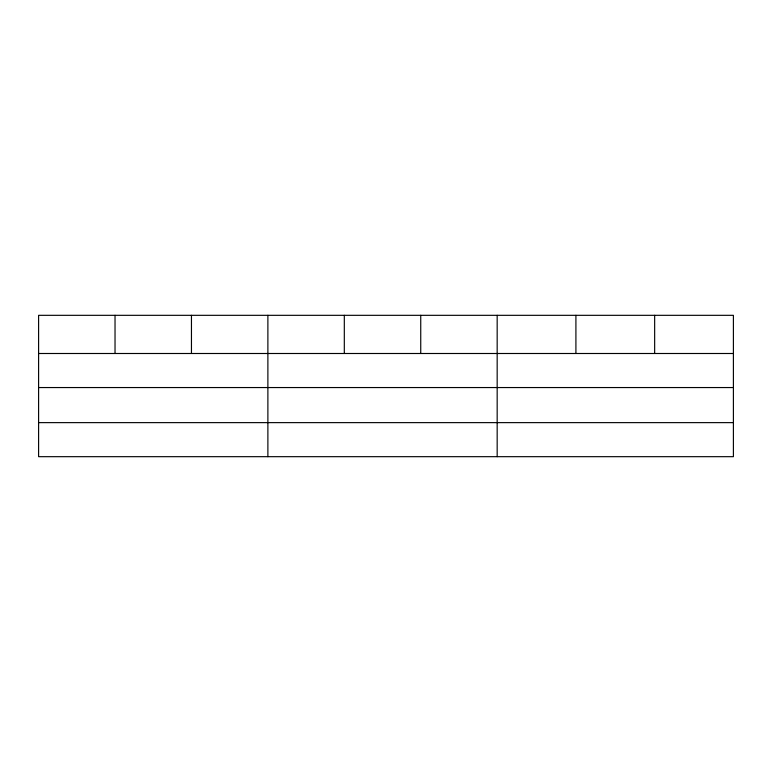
<?xml version="1.0" encoding="UTF-8"?>
<svg xmlns="http://www.w3.org/2000/svg" width="772" height="772" viewBox="0 0 772 772"><rect width="100%" height="100%" fill="white"/><g stroke="black" fill="none" stroke-linecap="round" stroke-linejoin="round"><path stroke-width="1.16" d="M733.4 387.554L733.4 315.323L38.6 315.323L38.6 456.677L733.4 456.677L733.4 387.554L38.6 387.554M38.6 353.499L733.4 353.499M38.6 422.631L733.4 422.631M654.656 315.323L654.656 353.499M575.912 315.323L575.912 353.499M497.168 315.323L497.168 456.677M420.74 315.323L420.74 353.499M344.312 315.323L344.312 353.499M267.884 315.323L267.884 456.677M191.456 315.323L191.456 353.499M115.028 315.323L115.028 353.499"/></g></svg>
